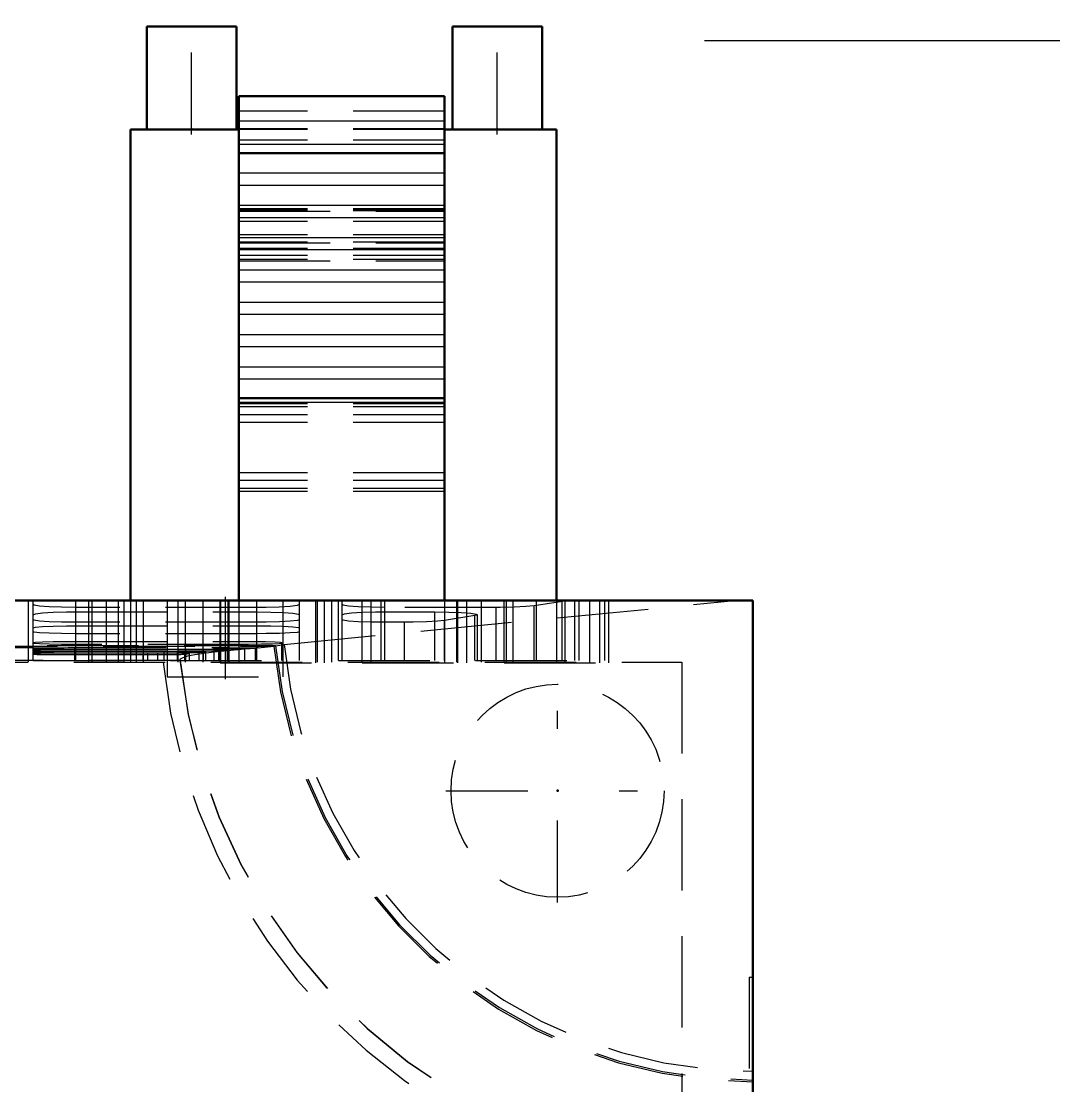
# Model space of a CAD drawing. Extents: x -891 to 6596, y -1 to 298.
# Drawn here: x -292.71 to -287.03, y 98.39 to 104.22 of the extents above; entities that cross this region are included whole.
import ezdxf

# ---------------------------------------------------------------- set-up
doc = ezdxf.new("R2010")
doc.units = 0
doc.header["$MEASUREMENT"] = 0
doc.linetypes.add('Center', pattern=[1.5, 0.45, -0.5, 0.05, -0.5])
doc.linetypes.add('DASHED', pattern=[0.75, 0.5, -0.25])
for name, color, linetype, lineweight in [('2d ConnectionPoints', 7, 'Continuous', 50), ('AM_0', 7, 'Continuous', 50), ('AM_4', 3, 'Continuous', 25), ('AM_7', 7, 'Center', 25), ('AM_9', 6, 'DASHED', 25)]:
    doc.layers.add(name, color=color, linetype=linetype, lineweight=lineweight)

msp = doc.modelspace()

# ---------------------------------------------------------------- linework, layer by layer
msp.add_line((-287.0281, 104.108), (-288.9714, 104.108))
at = {"layer": '2d ConnectionPoints'}
for p in [(-291.7781, 103.624), (-291.7781, 103.624), (-291.7781, 103.624), (-291.7781, 103.624), (-290.1057, 103.624), (-290.1057, 103.624), (-290.1057, 103.624), (-290.1057, 103.624), (-289.7759, 100.0064)]:
    msp.add_point(p, dxfattribs=at)
at = {"layer": 'AM_0'}
for p, q in [((-292.023, 104.1876), (-292.023, 103.624)), ((-292.023, 104.1876), (-291.5333, 104.1876)), ((-291.5333, 103.624), (-291.5333, 104.1876)), ((-290.3506, 104.1876), (-290.3506, 103.624)), ((-290.3506, 104.1876), (-289.8609, 104.1876)), ((-289.8609, 103.624), (-289.8609, 104.1876)), ((-291.5208, 103.8061), (-291.5208, 101.0461)), ((-290.3937, 103.8061), (-291.5208, 103.8061)), ((-290.3937, 103.8061), (-290.3937, 101.0461)), ((-292.1135, 103.624), (-292.1135, 101.0461)), ((-291.5208, 103.624), (-292.1135, 103.624)), ((-289.7816, 103.624), (-290.3937, 103.624)), ((-289.7816, 103.624), (-289.7816, 101.0461)), ((-290.3937, 103.4934), (-291.5208, 103.4934)), ((-290.3937, 102.1536), (-291.5208, 102.1536)), ((-288.7071, 101.0461), (-298.4236, 101.0461)), ((-288.7071, 101.0461), (-288.7071, 65.1728))]:
    msp.add_line(p, q, dxfattribs=at)
at = {"layer": 'AM_4'}
for p, q in [((-290.3937, 103.67), (-291.5208, 103.67)), ((-290.3937, 103.5423), (-291.5208, 103.5423)), ((-290.3937, 103.3843), (-291.5208, 103.3843)), ((-290.3937, 103.318), (-291.5208, 103.318)), ((-290.3937, 103.2075), (-291.5208, 103.2075)), ((-290.3937, 103.1412), (-291.5208, 103.1412)), ((-290.3937, 103.0307), (-291.5208, 103.0307)), ((-290.3937, 102.9644), (-291.5208, 102.9644)), ((-290.3937, 102.8538), (-291.5208, 102.8538)), ((-290.3937, 102.7875), (-291.5208, 102.7875)), ((-290.3937, 102.677), (-291.5208, 102.677)), ((-290.3937, 102.6107), (-291.5208, 102.6107)), ((-290.3937, 102.5001), (-291.5208, 102.5001)), ((-290.3937, 102.4338), (-291.5208, 102.4338)), ((-290.3937, 102.3233), (-291.5208, 102.3233)), ((-290.3937, 102.257), (-291.5208, 102.257)), ((-290.3937, 102.1304), (-291.5208, 102.1304))]:
    msp.add_line(p, q, dxfattribs=at)
at = {"layer": 'AM_7'}
for p, q in [((-291.7781, 103.5959), (-291.7781, 104.2158)), ((-290.1057, 103.5959), (-290.1057, 104.2158)), ((-291.5945, 101.0669), (-291.5945, 100.6074)), ((-289.7759, 99.3935), (-289.7759, 100.6178)), ((-290.3881, 100.0056), (-289.1638, 100.0056))]:
    msp.add_line(p, q, dxfattribs=at)
at = {"layer": 'AM_9'}
for p, q in [((-290.3937, 103.7232), (-291.5208, 103.7232)), ((-290.3937, 103.6687), (-291.5208, 103.6687)), ((-290.3937, 103.6275), (-291.5208, 103.6275)), ((-290.3937, 103.624), (-291.5208, 103.624)), ((-290.3937, 103.5661), (-291.5208, 103.5661)), ((-290.3937, 103.1887), (-291.5208, 103.1887)), ((-290.3937, 103.1864), (-291.5208, 103.1864)), ((-290.3937, 103.1791), (-291.5208, 103.1791)), ((-291.5208, 103.1759), (-290.3937, 103.1759)), ((-290.3937, 103.1198), (-291.5208, 103.1198)), ((-290.3937, 103.0472), (-291.5208, 103.0472)), ((-290.3937, 103.0072), (-291.5208, 103.0072)), ((-290.3937, 103.0067), (-291.5208, 103.0067)), ((-291.5208, 103.0038), (-290.3937, 103.0038)), ((-290.3937, 102.9729), (-291.5208, 102.9729)), ((-290.3937, 102.9344), (-291.5208, 102.9344)), ((-290.3937, 102.912), (-291.5208, 102.912)), ((-291.5208, 102.9046), (-290.3937, 102.9046)), ((-290.3937, 102.1217), (-291.5208, 102.1217)), ((-290.3937, 102.106), (-291.5208, 102.106)), ((-290.3937, 102.0625), (-291.5208, 102.0625)), ((-290.3937, 102.0198), (-291.5208, 102.0198)), ((-290.3937, 101.7455), (-291.5208, 101.7455)), ((-290.3937, 101.7028), (-291.5208, 101.7028)), ((-290.3937, 101.6593), (-291.5208, 101.6593)), ((-290.3937, 101.6436), (-291.5208, 101.6436)), ((-292.6715, 100.7091), (-292.6715, 101.0461)), ((-292.6458, 100.7188), (-292.6458, 101.0461)), ((-292.4126, 100.7188), (-292.4126, 101.0461)), ((-291.4215, 101.0082), (-292.4126, 101.0082)), ((-292.3411, 100.7091), (-292.3411, 101.0461)), ((-292.3217, 100.7091), (-292.3217, 101.0461)), ((-292.2439, 100.7091), (-292.2439, 101.0461)), ((-292.1775, 100.7091), (-292.1775, 101.0461)), ((-292.1468, 100.7091), (-292.1468, 101.0461)), ((-292.1135, 101.0461), (-292.1135, 100.7091)), ((-292.0803, 100.7091), (-292.0803, 101.0461)), ((-292.0414, 100.7091), (-292.0414, 101.0461)), ((-291.9114, 101.0461), (-291.9114, 100.6282)), ((-291.8512, 100.7091), (-291.8512, 101.0461)), ((-291.8123, 100.7091), (-291.8123, 101.0461)), ((-291.7152, 100.7091), (-291.7152, 101.0461)), ((-291.6221, 100.7062), (-291.6221, 101.0461)), ((-291.618, 100.7091), (-291.618, 101.0461)), ((-291.5791, 100.7091), (-291.5791, 101.0461)), ((-291.5735, 100.7062), (-291.5735, 101.0461)), ((-291.5208, 101.0461), (-291.5208, 100.7091)), ((-291.4215, 100.7188), (-291.4215, 101.0461)), ((-291.2775, 100.6282), (-291.2775, 101.0461)), ((-291.2714, 100.8058), (-288.8069, 101.0461)), ((-291.1883, 100.7188), (-291.1883, 101.0461)), ((-291.0989, 100.7062), (-291.0989, 101.0461)), ((-291.0892, 100.7091), (-291.0892, 101.0461)), ((-291.0504, 100.7062), (-291.0504, 101.0461)), ((-291.0115, 100.7091), (-291.0115, 101.0461)), ((-290.9746, 100.7188), (-290.9746, 101.0461)), ((-290.9551, 100.7188), (-290.9551, 101.0461)), ((-290.8448, 100.7062), (-290.8448, 101.0461)), ((-290.7962, 100.7062), (-290.7962, 101.0461)), ((-290.7414, 100.7188), (-290.7414, 101.0461)), ((-290.7219, 100.7188), (-290.7219, 101.0461)), ((-290.1123, 101.0082), (-290.7219, 101.0082)), ((-290.3937, 101.0461), (-290.3937, 100.7091)), ((-290.3273, 100.7091), (-290.3273, 101.0461)), ((-290.3216, 100.7062), (-290.3216, 101.0461)), ((-290.273, 100.7062), (-290.273, 101.0461)), ((-290.1912, 100.7091), (-290.1912, 101.0461)), ((-290.1123, 100.7188), (-290.1123, 101.0082)), ((-290.0674, 100.7062), (-290.0674, 101.0461)), ((-290.0552, 100.7091), (-290.0552, 101.0461)), ((-290.0189, 100.7062), (-290.0189, 101.0461)), ((-289.7131, 101.0461), (-289.9035, 101.0175)), ((-289.9035, 100.7188), (-289.9035, 101.0175)), ((-289.8902, 100.7188), (-289.8902, 101.0461)), ((-289.7816, 101.0461), (-289.7816, 100.7091)), ((-289.7503, 100.7188), (-289.7503, 101.0461)), ((-289.7345, 100.7091), (-289.7345, 101.0461)), ((-289.6814, 100.7188), (-289.6814, 101.0461)), ((-289.657, 100.7188), (-289.657, 101.0461)), ((-289.5985, 100.7091), (-289.5985, 101.0461)), ((-289.5443, 100.7062), (-289.5443, 101.0461)), ((-289.5171, 100.7188), (-289.5171, 101.0461)), ((-289.4957, 100.7062), (-289.4957, 101.0461)), ((-292.4126, 100.9841), (-291.4215, 100.9841)), ((-290.7219, 100.9841), (-290.4479, 100.9841)), ((-290.4479, 100.7188), (-290.4479, 100.9841)), ((-290.2292, 100.9637), (-290.3942, 100.9364)), ((-290.3942, 100.7188), (-290.3942, 100.9364)), ((-290.2292, 100.7188), (-290.2292, 100.9637)), ((-290.2147, 100.7188), (-290.2147, 100.9688)), ((-291.4215, 100.9276), (-292.4126, 100.9276)), ((-292.4126, 100.9085), (-291.4215, 100.9085)), ((-290.6129, 100.9276), (-290.7219, 100.9276)), ((-290.6129, 100.7188), (-290.6129, 100.9276)), ((-291.4215, 100.8649), (-292.4126, 100.8649)), ((-292.4126, 100.823), (-291.5187, 100.823)), ((-291.5187, 100.7188), (-291.5187, 100.823)), ((-294.5114, 100.7963), (-291.3279, 100.7963)), ((-291.3188, 100.7977), (-294.4317, 100.7977)), ((-292.6454, 100.7866), (-292.8603, 100.7866)), ((-292.6454, 100.7866), (-292.6458, 100.7865)), ((-292.4175, 100.7188), (-292.4175, 100.7885)), ((-292.4175, 100.7885), (-291.6557, 100.7885)), ((-292.4175, 100.781), (-291.714, 100.781)), ((-291.8098, 100.7782), (-292.4175, 100.7782)), ((-292.4175, 100.7709), (-291.8557, 100.7709)), ((-291.9291, 100.7681), (-292.4175, 100.7681)), ((-292.4175, 100.7609), (-291.9639, 100.7609)), ((-291.5187, 100.8063), (-292.4126, 100.8063)), ((-291.9639, 100.7188), (-291.9639, 100.7609)), ((-291.9291, 100.7188), (-291.9291, 100.7681)), ((-291.8557, 100.7188), (-291.8557, 100.7709)), ((-291.8098, 100.7188), (-291.8098, 100.7782)), ((-291.7362, 100.7625), (-291.7014, 100.7662)), ((-291.7362, 100.7188), (-291.7362, 100.7625)), ((-291.714, 100.7188), (-291.714, 100.781)), ((-291.7014, 100.7662), (-291.7008, 100.7663)), ((-291.7014, 100.7188), (-291.7014, 100.7662)), ((-291.7008, 100.7188), (-291.7008, 100.7663)), ((-291.6557, 100.7188), (-291.6557, 100.7885)), ((-291.6285, 100.7726), (-291.5826, 100.7762)), ((-291.6285, 100.7188), (-291.6285, 100.7726)), ((-291.5826, 100.7188), (-291.5826, 100.7762)), ((-291.5815, 100.7188), (-291.5815, 100.7764)), ((-291.4875, 100.7826), (-291.4292, 100.7862)), ((-291.4875, 100.7188), (-291.4875, 100.7826)), ((-291.4292, 100.7188), (-291.4292, 100.7862)), ((-291.414, 100.7866), (-291.4277, 100.7866)), ((-291.4274, 100.7865), (-291.4277, 100.7866)), ((-291.4274, 100.7188), (-291.4274, 100.7865)), ((-291.414, 100.7866), (-291.3279, 100.7963)), ((-291.3188, 100.7977), (-291.2714, 100.8058)), ((-291.2855, 100.7188), (-291.2855, 100.8164)), ((-291.8415, 100.7176), (-298.4236, 100.7176)), ((-298.4236, 100.7091), (-289.0958, 100.7091)), ((-292.6458, 100.7188), (-291.1883, 100.7188)), ((-292.0183, 100.7581), (-292.4175, 100.7581)), ((-292.4175, 100.7508), (-292.0436, 100.7508)), ((-292.0436, 100.7188), (-292.0436, 100.7508)), ((-292.0183, 100.7188), (-292.0183, 100.7581)), ((-291.8156, 100.7525), (-291.7903, 100.7561)), ((-291.8156, 100.7188), (-291.8156, 100.7525)), ((-291.7903, 100.7561), (-291.79, 100.7562)), ((-291.7903, 100.7188), (-291.7903, 100.7561)), ((-291.79, 100.7188), (-291.79, 100.7562)), ((-291.6221, 100.7062), (-291.0504, 100.7062)), ((-290.9746, 100.7188), (-289.5171, 100.7188)), ((-290.8448, 100.7062), (-290.273, 100.7062)), ((-290.0674, 100.7062), (-289.4957, 100.7062)), ((-289.0958, 100.7091), (-289.0958, 65.1728)), ((-291.9114, 100.6282), (-291.2775, 100.6282)), ((-288.7266, 98.9862), (-288.7071, 98.9862)), ((-288.7266, 98.9862), (-288.7266, 92.1012))]:
    msp.add_line(p, q, dxfattribs=at)
for points in [[(-292.4126, 101.0082), (-292.4897, 101.0092), (-292.558, 101.0119), (-292.6101, 101.0161), (-292.64, 101.0213), (-292.6458, 101.0251)], [(-291.1883, 101.0251), (-291.2015, 101.0194), (-291.2397, 101.0145), (-291.2984, 101.0107), (-291.3709, 101.0086), (-291.4215, 101.0082)], [(-290.7219, 101.0082), (-290.799, 101.0092), (-290.8673, 101.0119), (-290.9194, 101.0161), (-290.9493, 101.0213), (-290.9551, 101.0251)], [(-289.9035, 101.0175), (-289.9496, 101.013), (-290.0142, 101.0098), (-290.0897, 101.0083), (-290.1123, 101.0082)], [(-292.6458, 100.9688), (-292.6326, 100.9738), (-292.5945, 100.9783), (-292.5358, 100.9818), (-292.4633, 100.9838), (-292.4126, 100.9841)], [(-292.4126, 100.9276), (-292.4897, 100.9284), (-292.5581, 100.9305), (-292.6102, 100.9339), (-292.64, 100.9381), (-292.6458, 100.9412)], [(-291.4215, 100.9841), (-291.3445, 100.9833), (-291.2761, 100.9807), (-291.224, 100.9769), (-291.1941, 100.9722), (-291.1883, 100.9688)], [(-291.1883, 100.9412), (-291.2015, 100.9366), (-291.2396, 100.9326), (-291.2982, 100.9296), (-291.3707, 100.928), (-291.4215, 100.9276)], [(-290.9551, 100.9688), (-290.9419, 100.9738), (-290.9038, 100.9783), (-290.8452, 100.9818), (-290.7727, 100.9838), (-290.7219, 100.9841)], [(-290.7219, 100.9276), (-290.799, 100.9284), (-290.8674, 100.9305), (-290.9195, 100.9339), (-290.9494, 100.9381), (-290.9551, 100.9412)], [(-290.3942, 100.9364), (-290.4332, 100.9325), (-290.4926, 100.9295), (-290.5656, 100.9279), (-290.6129, 100.9276)], [(-290.4479, 100.9841), (-290.3709, 100.9833), (-290.3025, 100.9807), (-290.2504, 100.9769), (-290.2205, 100.9722), (-290.2147, 100.9688)], [(-290.2147, 100.9688), (-290.2163, 100.9671), (-290.2292, 100.9637)], [(-292.6458, 100.8965), (-292.6326, 100.9004), (-292.5946, 100.9039), (-292.536, 100.9066), (-292.4635, 100.9082), (-292.4126, 100.9085)], [(-291.4215, 100.9085), (-291.3444, 100.9078), (-291.276, 100.9058), (-291.2239, 100.9028), (-291.1941, 100.8991), (-291.1883, 100.8965)], [(-292.4126, 100.8649), (-292.4897, 100.8655), (-292.5582, 100.8671), (-292.6102, 100.8696), (-292.6401, 100.8728), (-292.6458, 100.8751)], [(-292.6458, 100.8164), (-292.6327, 100.8185), (-292.5947, 100.8204), (-292.5362, 100.822), (-292.4637, 100.8228), (-292.4126, 100.823)], [(-291.5187, 100.823), (-291.4415, 100.8226), (-291.3731, 100.8215), (-291.321, 100.8198), (-291.2912, 100.8178), (-291.2855, 100.8164)], [(-291.1883, 100.8751), (-291.2015, 100.8717), (-291.2395, 100.8687), (-291.2981, 100.8664), (-291.3705, 100.8652), (-291.4215, 100.8649)], [(-292.4126, 100.8063), (-292.4898, 100.8066), (-292.5583, 100.8075), (-292.6103, 100.8088), (-292.6401, 100.8106), (-292.6458, 100.8118)], [(-292.6458, 100.7828), (-292.6449, 100.7827), (-292.6423, 100.7825), (-292.638, 100.7823), (-292.632, 100.7822), (-292.6244, 100.782), (-292.6152, 100.7819), (-292.6045, 100.7818), (-292.5924, 100.7816), (-292.5789, 100.7815), (-292.5642, 100.7814), (-292.5484, 100.7813), (-292.5316, 100.7812), (-292.514, 100.7812), (-292.4956, 100.7811), (-292.4766, 100.7811), (-292.4571, 100.781), (-292.4374, 100.781), (-292.4175, 100.781)], [(-292.4175, 100.7782), (-292.4374, 100.7782), (-292.4571, 100.7782), (-292.4766, 100.7781), (-292.4956, 100.7781), (-292.514, 100.778), (-292.5316, 100.778), (-292.5484, 100.7779), (-292.5642, 100.7778), (-292.5789, 100.7777), (-292.5924, 100.7776), (-292.6045, 100.7774), (-292.6152, 100.7773), (-292.6244, 100.7772), (-292.632, 100.777), (-292.638, 100.7769), (-292.6423, 100.7767), (-292.6449, 100.7765), (-292.6458, 100.7764)], [(-292.6458, 100.7727), (-292.6449, 100.7726), (-292.6423, 100.7724), (-292.638, 100.7723), (-292.632, 100.7721), (-292.6244, 100.772), (-292.6152, 100.7718), (-292.6045, 100.7717), (-292.5924, 100.7716), (-292.5789, 100.7715), (-292.5642, 100.7714), (-292.5484, 100.7713), (-292.5316, 100.7712), (-292.514, 100.7711), (-292.4956, 100.771), (-292.4766, 100.771), (-292.4571, 100.771), (-292.4374, 100.7709), (-292.4175, 100.7709)], [(-292.4175, 100.7681), (-292.4374, 100.7681), (-292.4571, 100.7681), (-292.4766, 100.7681), (-292.4956, 100.768), (-292.514, 100.768), (-292.5316, 100.7679), (-292.5484, 100.7678), (-292.5642, 100.7677), (-292.5789, 100.7676), (-292.5924, 100.7675), (-292.6045, 100.7674), (-292.6152, 100.7672), (-292.6244, 100.7671), (-292.632, 100.7669), (-292.638, 100.7668), (-292.6423, 100.7666), (-292.6449, 100.7665), (-292.6458, 100.7663)], [(-292.6458, 100.7627), (-292.6449, 100.7625), (-292.6423, 100.7624), (-292.638, 100.7622), (-292.632, 100.7621), (-292.6244, 100.7619), (-292.6152, 100.7618), (-292.6045, 100.7616), (-292.5924, 100.7615), (-292.5789, 100.7614), (-292.5642, 100.7613), (-292.5484, 100.7612), (-292.5316, 100.7611), (-292.514, 100.761), (-292.4956, 100.761), (-292.4766, 100.7609), (-292.4571, 100.7609), (-292.4374, 100.7609), (-292.4175, 100.7609)], [(-292.6454, 100.7866), (-292.6282, 100.7872), (-292.5871, 100.7878), (-292.527, 100.7882), (-292.4545, 100.7885), (-292.4175, 100.7885)], [(-291.9639, 100.7609), (-291.944, 100.7609), (-291.9243, 100.7609), (-291.9048, 100.7609), (-291.8858, 100.761), (-291.8674, 100.761), (-291.8497, 100.7611), (-291.8329, 100.7612), (-291.8171, 100.7613), (-291.8024, 100.7614), (-291.789, 100.7615), (-291.7769, 100.7616), (-291.7662, 100.7618), (-291.757, 100.7619), (-291.7493, 100.7621), (-291.7433, 100.7622), (-291.739, 100.7624), (-291.7364, 100.7625), (-291.7362, 100.7625)], [(-291.7008, 100.7663), (-291.7016, 100.7665), (-291.7042, 100.7666), (-291.7086, 100.7668), (-291.7146, 100.7669), (-291.7222, 100.7671), (-291.7314, 100.7672), (-291.7421, 100.7674), (-291.7542, 100.7675), (-291.7677, 100.7676), (-291.7823, 100.7677), (-291.7981, 100.7678), (-291.8149, 100.7679), (-291.8326, 100.768), (-291.851, 100.768), (-291.87, 100.7681), (-291.8895, 100.7681), (-291.9092, 100.7681), (-291.9291, 100.7681)], [(-291.8557, 100.7709), (-291.8358, 100.7709), (-291.816, 100.771), (-291.7966, 100.771), (-291.7776, 100.771), (-291.7592, 100.7711), (-291.7415, 100.7712), (-291.7247, 100.7713), (-291.7089, 100.7714), (-291.6942, 100.7715), (-291.6807, 100.7716), (-291.6686, 100.7717), (-291.6579, 100.7718), (-291.6487, 100.772), (-291.6411, 100.7721), (-291.6351, 100.7723), (-291.6308, 100.7724), (-291.6285, 100.7726)], [(-291.414, 100.7866), (-291.5263, 100.7773), (-291.6217, 100.7681), (-291.7001, 100.7588), (-291.7614, 100.7495), (-291.8004, 100.7416), (-291.8267, 100.7336), (-291.8405, 100.7256), (-291.8426, 100.7204)], [(-291.5815, 100.7764), (-291.5823, 100.7765), (-291.5849, 100.7767), (-291.5892, 100.7769), (-291.5952, 100.777), (-291.6029, 100.7772), (-291.6121, 100.7773), (-291.6228, 100.7774), (-291.6349, 100.7776), (-291.6483, 100.7777), (-291.663, 100.7778), (-291.6788, 100.7779), (-291.6956, 100.778), (-291.7133, 100.778), (-291.7317, 100.7781), (-291.7507, 100.7781), (-291.7701, 100.7782), (-291.7899, 100.7782), (-291.8098, 100.7782)], [(-291.714, 100.781), (-291.6941, 100.781), (-291.6743, 100.781), (-291.6549, 100.7811), (-291.6359, 100.7811), (-291.6175, 100.7812), (-291.5998, 100.7812), (-291.583, 100.7813), (-291.5672, 100.7814), (-291.5525, 100.7815), (-291.5391, 100.7816), (-291.527, 100.7818), (-291.5162, 100.7819), (-291.5071, 100.782), (-291.4994, 100.7822), (-291.4934, 100.7823), (-291.4891, 100.7825), (-291.4875, 100.7826)], [(-291.6557, 100.7885), (-291.5801, 100.7884), (-291.5131, 100.788), (-291.4621, 100.7875), (-291.4329, 100.7869), (-291.4277, 100.7866)], [(-291.5826, 100.7762), (-291.5815, 100.7764), (-291.5815, 100.7764)], [(-291.2855, 100.8118), (-291.2986, 100.8099), (-291.3366, 100.8083), (-291.3951, 100.8071), (-291.4676, 100.8064), (-291.5187, 100.8063)], [(-291.4292, 100.7862), (-291.4275, 100.7864), (-291.4274, 100.7865)], [(-292.4175, 100.7581), (-292.4374, 100.7581), (-292.4571, 100.758), (-292.4766, 100.758), (-292.4956, 100.758), (-292.514, 100.7579), (-292.5316, 100.7578), (-292.5484, 100.7577), (-292.5642, 100.7576), (-292.5789, 100.7575), (-292.5924, 100.7574), (-292.6045, 100.7573), (-292.6152, 100.7572), (-292.6244, 100.757), (-292.632, 100.7569), (-292.638, 100.7567), (-292.6423, 100.7566), (-292.6449, 100.7564), (-292.6458, 100.7562)], [(-292.6458, 100.7526), (-292.6449, 100.7524), (-292.6423, 100.7523), (-292.638, 100.7521), (-292.632, 100.752), (-292.6244, 100.7518), (-292.6152, 100.7517), (-292.6045, 100.7516), (-292.5924, 100.7514), (-292.5789, 100.7513), (-292.5642, 100.7512), (-292.5484, 100.7511), (-292.5316, 100.751), (-292.514, 100.751), (-292.4956, 100.7509), (-292.4766, 100.7508), (-292.4571, 100.7508), (-292.4374, 100.7508), (-292.4175, 100.7508)], [(-292.0436, 100.7508), (-292.0237, 100.7508), (-292.0039, 100.7508), (-291.9845, 100.7508), (-291.9655, 100.7509), (-291.9471, 100.751), (-291.9294, 100.751), (-291.9126, 100.7511), (-291.8968, 100.7512), (-291.8821, 100.7513), (-291.8687, 100.7514), (-291.8565, 100.7516), (-291.8458, 100.7517), (-291.8366, 100.7518), (-291.829, 100.752), (-291.823, 100.7521), (-291.8187, 100.7523), (-291.8161, 100.7524), (-291.8156, 100.7525)], [(-291.79, 100.7562), (-291.7908, 100.7564), (-291.7934, 100.7566), (-291.7978, 100.7567), (-291.8037, 100.7569), (-291.8114, 100.757), (-291.8206, 100.7572), (-291.8313, 100.7573), (-291.8434, 100.7574), (-291.8569, 100.7575), (-291.8715, 100.7576), (-291.8873, 100.7577), (-291.9041, 100.7578), (-291.9218, 100.7579), (-291.9402, 100.758), (-291.9592, 100.758), (-291.9787, 100.758), (-291.9984, 100.7581), (-292.0183, 100.7581)]]:
    msp.add_lwpolyline(points, dxfattribs=at)
msp.add_circle((-289.7759, 100.0056), 0.583, dxfattribs=at)
for radius, start, end in [(2.6327, 185.4433, 270), (2.6235, 185.43232, 270), (2.5756, 185.35352, 270), (3.2449, 185.96061, 263.1209), (3.1523, 185.93172, 270), (3.1516, 185.98152, 270)]:
    msp.add_arc((-288.7071, 101.0461), radius, start, end, dxfattribs=at)

doc.saveas('drawing.dxf')
